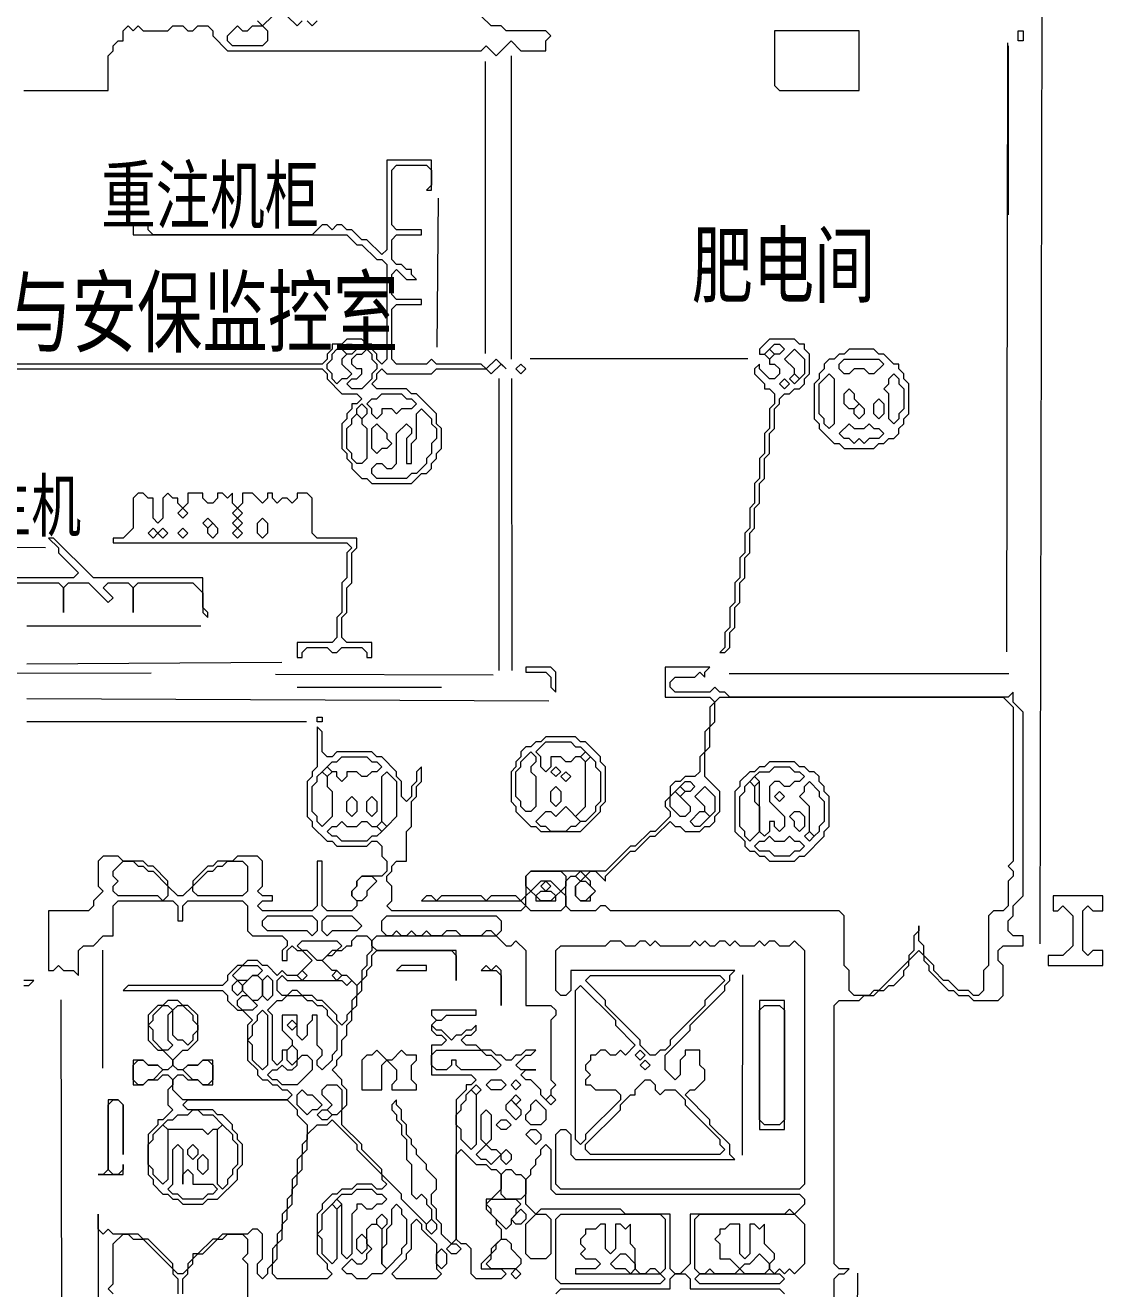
# Model space of a CAD drawing. Extents: x 10 to 1972, y 10 to 1395.
# Drawn here: x 1270.3 to 1487, y 802 to 1056.1 of the extents above; entities that cross this region are included whole.
import ezdxf

# ---------------------------------------------------------------- set-up
doc = ezdxf.new("R2010")
doc.units = 0
for name, color, linetype, lineweight in [('OCR_TEXT', 6, 'Continuous', 0), ('TRACE_CURVE', 6, 'Continuous', 0), ('TRACE_STRAIGHT', 5, 'Continuous', 0), ('TRACE_TEXT_SYMBOL', 6, 'Continuous', 0)]:
    doc.layers.add(name, color=color, linetype=linetype, lineweight=lineweight)
doc.styles.add('wqy-unicode', font='wqy-unicode.lff')

msp = doc.modelspace()

# ---------------------------------------------------------------- linework, layer by layer
at = {"layer": 'TRACE_CURVE', "color": 6}
for points in [[(1289, 1053), (1290, 1053), (1290, 1055), (1291, 1056), (1292, 1055), (1293, 1056), (1294, 1055), (1299, 1055), (1300, 1056), (1302, 1056), (1303, 1055), (1304, 1055), (1305, 1056), (1307, 1056), (1308, 1055), (1308, 1054), (1311, 1051), (1362, 1051), (1363, 1052), (1365, 1050), (1368, 1053), (1370, 1051), (1375, 1051), (1375, 1053), (1376, 1054), (1375, 1055), (1367, 1055), (1366, 1056), (1364, 1056), (1362, 1058)], [(1320, 1058), (1318, 1056), (1317, 1057)], [(1326, 1057), (1325, 1056), (1323, 1058)], [(1329, 1057), (1328, 1056), (1327, 1057)], [(1270, 1043), (1287, 1043), (1287, 1050), (1288, 1051), (1288, 1052), (1289, 1053)], [(1345, 1015), (1344, 1016), (1344, 1027), (1345, 1028), (1351, 1028), (1352, 1027), (1352, 1024), (1351, 1023), (1352, 1023), (1352, 1029), (1343, 1029), (1343, 1011), (1342, 1010), (1339, 1013), (1338, 1013), (1336, 1015), (1335, 1015), (1334, 1016), (1333, 1016), (1332, 1015), (1331, 1016), (1330, 1016), (1328, 1014), (1296, 1014), (1295, 1015), (1295, 1016), (1292, 1016), (1292, 1014), (1335, 1014), (1337, 1012), (1338, 1012), (1341, 1009), (1342, 1009), (1343, 1008), (1343, 989), (1342, 988), (1341, 989), (1341, 990), (1340, 991), (1340, 992), (1339, 992), (1338, 993), (1335, 993), (1334, 992), (1332, 992), (1332, 991), (1331, 990), (1331, 989), (1330, 988), (1240, 988)], [(1334, 976), (1334, 971), (1335, 970), (1335, 969), (1336, 968), (1336, 967), (1338, 965), (1339, 965), (1340, 964), (1348, 964), (1350, 966), (1351, 966), (1352, 967), (1352, 968), (1353, 969), (1353, 970), (1354, 971), (1354, 975), (1353, 976), (1353, 978), (1349, 982), (1348, 982), (1347, 983), (1341, 983), (1340, 984), (1341, 985), (1341, 986), (1342, 987), (1343, 986), (1352, 986), (1353, 987), (1363, 987), (1364, 986), (1366, 988), (1367, 987), (1365, 989), (1363, 987), (1362, 988), (1353, 988), (1352, 989), (1351, 988), (1345, 988), (1344, 989), (1344, 999), (1345, 1000), (1350, 1000), (1350, 1001), (1345, 1001), (1344, 1002), (1344, 1006), (1345, 1007), (1347, 1005), (1349, 1005), (1348, 1006), (1348, 1007), (1347, 1007), (1346, 1008), (1345, 1008), (1344, 1009), (1344, 1013), (1345, 1014), (1350, 1014), (1350, 1015), (1345, 1015)], [(1420, 993), (1418, 991), (1418, 990), (1419, 990), (1420, 989), (1420, 988), (1421, 988), (1422, 987), (1422, 986), (1421, 985), (1420, 985), (1418, 987), (1418, 988), (1417, 987), (1417, 986), (1419, 984), (1419, 983), (1420, 983), (1421, 982), (1421, 980), (1420, 979), (1420, 975), (1419, 974), (1419, 970), (1418, 969), (1418, 965), (1417, 964), (1417, 960), (1416, 959), (1416, 955), (1415, 954), (1415, 950), (1414, 949), (1414, 945), (1413, 944), (1413, 940), (1412, 939), (1412, 935), (1411, 934), (1411, 931), (1410, 930), (1411, 930), (1412, 931), (1412, 934), (1413, 935), (1413, 939), (1414, 940), (1414, 944), (1415, 945), (1415, 949), (1416, 950), (1416, 954), (1417, 955), (1417, 959), (1418, 960), (1418, 964), (1419, 965), (1419, 969), (1420, 970), (1420, 974), (1421, 975), (1421, 979), (1422, 980), (1422, 981)], [(1422, 981), (1423, 982), (1424, 982), (1425, 983), (1426, 983), (1427, 984), (1427, 985), (1428, 986), (1428, 990), (1427, 991), (1427, 992), (1426, 992), (1425, 993), (1420, 993)], [(1258, 987), (1330, 987), (1331, 986), (1331, 985), (1334, 982), (1337, 982), (1338, 981), (1337, 980), (1336, 980), (1336, 979), (1335, 978), (1335, 977), (1334, 976)], [(1399, 927), (1399, 921), (1408, 921), (1409, 920), (1408, 919), (1408, 915), (1407, 914), (1407, 910), (1406, 909), (1406, 906), (1405, 905), (1403, 905), (1402, 904), (1401, 904), (1400, 903), (1400, 901), (1399, 900), (1399, 899), (1400, 898), (1400, 897), (1397, 894), (1396, 894), (1393, 891), (1392, 891), (1387, 886), (1372, 886), (1371, 885), (1371, 881), (1370, 880), (1369, 881), (1364, 881), (1363, 880), (1362, 881), (1354, 881), (1353, 880), (1352, 881), (1351, 881), (1350, 880), (1370, 880), (1371, 879), (1370, 878), (1344, 878), (1343, 879), (1344, 880), (1344, 883), (1343, 884), (1343, 885), (1344, 886), (1344, 887), (1345, 888), (1347, 888), (1347, 894), (1348, 895), (1348, 900), (1349, 901), (1349, 903), (1350, 904), (1350, 907), (1349, 906), (1349, 904), (1348, 903), (1348, 901), (1347, 900), (1346, 901)], [(1466, 868), (1466, 870), (1467, 871), (1471, 871), (1471, 873), (1469, 873), (1468, 874), (1468, 876), (1469, 877), (1469, 879), (1471, 881), (1471, 918), (1469, 920), (1469, 922), (1468, 921), (1412, 921), (1411, 922), (1410, 922), (1409, 923), (1408, 922), (1401, 922), (1400, 923), (1400, 924), (1401, 925), (1405, 925), (1406, 926), (1407, 925), (1407, 926), (1408, 927), (1399, 927)], [(1409, 920), (1410, 921), (1467, 921), (1469, 919), (1469, 888), (1468, 887), (1469, 886), (1469, 885), (1468, 884), (1468, 879), (1467, 878), (1465, 878), (1464, 877), (1464, 867), (1463, 866), (1463, 862), (1462, 861), (1461, 861), (1460, 862), (1458, 862), (1456, 864), (1455, 864), (1453, 866), (1453, 867), (1451, 869), (1451, 871), (1450, 872), (1450, 875), (1450, 874), (1449, 873), (1449, 870), (1448, 869), (1448, 868), (1442, 862), (1441, 862), (1440, 861), (1437, 861), (1436, 862), (1436, 866), (1435, 867), (1435, 877), (1434, 878), (1388, 878), (1387, 879), (1386, 879), (1385, 878), (1380, 878), (1379, 879), (1379, 884), (1380, 885), (1381, 885), (1382, 884), (1381, 883), (1381, 881), (1382, 880), (1384, 880), (1384, 881), (1385, 882), (1384, 883), (1384, 884), (1383, 885), (1384, 886), (1385, 886), (1387, 884)], [(1387, 884), (1387, 885), (1392, 890), (1393, 890), (1396, 893), (1397, 893), (1400, 896), (1401, 895), (1402, 895), (1403, 894), (1406, 894), (1407, 895), (1408, 895), (1409, 896), (1409, 897), (1410, 898), (1410, 902), (1407, 905), (1407, 910), (1408, 911), (1408, 915), (1409, 916), (1409, 920)], [(1346, 901), (1346, 904), (1345, 905), (1345, 906), (1342, 909), (1341, 909), (1340, 910), (1333, 910), (1332, 909), (1331, 909), (1330, 910), (1330, 914), (1329, 915), (1329, 907), (1328, 906), (1328, 905), (1327, 904), (1327, 897), (1328, 896), (1328, 895), (1331, 892), (1332, 892), (1333, 891), (1339, 891), (1340, 892), (1341, 892), (1342, 891), (1342, 889), (1343, 888), (1343, 886), (1342, 885), (1338, 885), (1337, 884), (1337, 883), (1336, 882), (1336, 881), (1337, 880), (1337, 879), (1336, 878), (1331, 878), (1330, 879), (1330, 888), (1329, 888), (1329, 879), (1328, 878), (1318, 878), (1317, 879), (1318, 880), (1320, 880), (1320, 881), (1318, 881), (1317, 882), (1318, 883), (1318, 888), (1317, 889), (1313, 889), (1312, 888), (1309, 888), (1308, 887), (1307, 887), (1304, 884), (1304, 883), (1302, 881), (1301, 881)], [(1301, 881), (1299, 883), (1299, 884), (1296, 887), (1295, 887), (1294, 888), (1290, 888), (1289, 889), (1286, 889), (1285, 888), (1285, 883), (1286, 882), (1284, 880), (1284, 879), (1283, 878), (1275, 878), (1275, 866), (1276, 866), (1277, 867), (1278, 866), (1280, 866), (1281, 865), (1281, 870), (1282, 871), (1284, 871), (1286, 873), (1288, 873), (1288, 879), (1289, 880), (1300, 880), (1301, 879), (1301, 876), (1302, 876), (1302, 879), (1303, 880), (1314, 880), (1315, 879), (1315, 874), (1316, 873), (1322, 873), (1323, 872), (1323, 871), (1322, 870), (1322, 868), (1323, 868), (1323, 870), (1324, 871), (1325, 870), (1326, 870), (1328, 868), (1325, 865), (1323, 865), (1322, 866), (1321, 865), (1319, 867), (1318, 867), (1317, 868), (1315, 868), (1314, 867), (1313, 867), (1311, 865), (1311, 864), (1310, 863), (1291, 863)], [(1332, 846), (1333, 847), (1333, 848), (1334, 849), (1334, 852), (1335, 853), (1335, 855), (1336, 856), (1336, 858), (1337, 859), (1337, 861), (1338, 862), (1338, 864), (1339, 865), (1339, 866), (1340, 867), (1340, 869), (1341, 870), (1356, 870), (1357, 869), (1357, 864), (1357, 870), (1341, 870), (1340, 871), (1340, 872)], [(1340, 872), (1341, 873), (1365, 873), (1367, 871), (1368, 871), (1369, 872), (1371, 870), (1371, 859), (1376, 859), (1377, 858), (1377, 857), (1376, 856), (1376, 844), (1377, 843), (1376, 842), (1376, 841), (1375, 840), (1374, 841), (1374, 842), (1372, 844), (1371, 844), (1370, 845), (1371, 846), (1373, 846), (1370, 846), (1369, 847), (1371, 849), (1372, 849), (1373, 850), (1371, 850), (1370, 849), (1369, 849), (1368, 848), (1367, 848), (1366, 849), (1365, 849), (1364, 850), (1362, 850), (1361, 851), (1359, 851), (1358, 852), (1359, 853), (1360, 853), (1361, 854), (1361, 855), (1360, 854), (1359, 854), (1358, 853), (1357, 853), (1356, 852), (1354, 854), (1353, 854), (1352, 855), (1353, 856), (1354, 856), (1355, 857), (1361, 857), (1361, 858), (1352, 858), (1352, 857), (1353, 856), (1352, 855), (1352, 854), (1353, 853)], [(1387, 871), (1388, 872), (1390, 872), (1391, 871), (1393, 871), (1394, 872), (1395, 872), (1396, 871), (1397, 872), (1398, 871), (1404, 871), (1405, 872), (1406, 871), (1407, 872), (1408, 871), (1409, 871), (1410, 872), (1411, 872), (1412, 871), (1413, 872), (1414, 871), (1417, 871), (1418, 872), (1419, 871), (1420, 872), (1421, 872), (1422, 871), (1424, 871), (1425, 872), (1427, 870), (1427, 823), (1426, 822), (1378, 822), (1377, 823), (1377, 833), (1378, 834), (1379, 834), (1380, 833), (1380, 829), (1381, 828), (1413, 828), (1412, 829), (1412, 831), (1408, 835), (1408, 836), (1403, 841), (1404, 842), (1405, 842), (1407, 844), (1407, 846), (1406, 847), (1406, 850), (1403, 850), (1403, 849), (1402, 848), (1402, 845), (1401, 844), (1399, 846), (1399, 849), (1404, 854), (1404, 855), (1411, 862), (1411, 863), (1412, 864)], [(1412, 864), (1412, 865), (1413, 866), (1380, 866), (1380, 862), (1379, 861), (1378, 861), (1377, 862), (1377, 870), (1378, 871), (1387, 871)], [(1433, 746), (1433, 804), (1434, 805), (1435, 805), (1436, 806), (1434, 806), (1433, 807), (1433, 859), (1434, 860), (1438, 860), (1439, 861), (1441, 861), (1442, 862), (1443, 862), (1444, 863), (1445, 863), (1447, 865), (1447, 866), (1448, 867), (1448, 868), (1450, 870), (1451, 869), (1451, 868), (1452, 867), (1452, 866), (1456, 862), (1457, 862), (1458, 861), (1460, 861), (1461, 860), (1466, 860), (1467, 861), (1467, 867), (1466, 868)], [(1291, 863), (1290, 862), (1310, 862), (1311, 861), (1311, 860), (1313, 858), (1314, 858), (1316, 856), (1315, 855), (1315, 848), (1317, 846), (1317, 845), (1318, 844), (1319, 844), (1320, 843), (1321, 843), (1322, 842), (1323, 842), (1324, 841), (1323, 840), (1302, 840), (1300, 842), (1300, 844), (1301, 845), (1302, 845), (1303, 844), (1305, 844), (1306, 843), (1308, 843), (1308, 848), (1306, 848), (1305, 847), (1303, 847), (1302, 846), (1301, 846), (1300, 847), (1300, 848), (1302, 850), (1303, 850), (1305, 852), (1305, 857), (1303, 859), (1302, 859), (1301, 860), (1299, 860), (1298, 859), (1297, 859), (1295, 857), (1295, 852), (1297, 850), (1298, 850), (1300, 848), (1300, 847), (1299, 846), (1298, 846), (1297, 847), (1295, 847), (1294, 848), (1292, 848), (1292, 843), (1294, 843), (1295, 844), (1297, 844), (1298, 845)], [(1353, 853), (1354, 853), (1355, 852), (1354, 851), (1352, 851), (1352, 845), (1360, 845), (1361, 844), (1360, 843), (1359, 843), (1359, 842), (1357, 840), (1357, 812), (1356, 811), (1354, 813), (1354, 815), (1353, 816), (1353, 818), (1352, 819), (1352, 821), (1353, 822), (1353, 824), (1351, 826), (1351, 827), (1349, 829), (1349, 830), (1348, 831), (1348, 832), (1347, 833), (1347, 835), (1346, 836), (1346, 838), (1345, 839), (1345, 840), (1344, 839), (1344, 838), (1345, 837), (1345, 836), (1346, 835), (1346, 833), (1347, 832), (1347, 828), (1348, 827), (1348, 821), (1349, 820), (1350, 821), (1351, 820), (1351, 819), (1352, 818), (1352, 816), (1351, 815), (1346, 820), (1346, 821), (1342, 825), (1342, 826), (1338, 830), (1338, 831), (1334, 835), (1334, 838), (1335, 839), (1335, 842), (1334, 843), (1334, 844), (1332, 846)], [(1298, 845), (1299, 845), (1300, 844), (1300, 843), (1299, 842), (1299, 839), (1300, 838), (1298, 836), (1297, 836), (1297, 835), (1295, 833), (1295, 825), (1296, 824), (1296, 823), (1298, 821), (1299, 821), (1300, 820), (1301, 820), (1302, 819), (1306, 819), (1307, 820), (1309, 820), (1313, 824), (1313, 826), (1314, 827), (1314, 831), (1313, 832), (1313, 833), (1312, 834), (1312, 835), (1310, 837), (1309, 837), (1308, 838), (1303, 838), (1302, 839), (1303, 840), (1323, 840), (1325, 838), (1325, 837), (1327, 835), (1327, 832), (1326, 831), (1326, 829), (1325, 828), (1325, 825), (1324, 824), (1324, 821), (1323, 820), (1323, 818), (1322, 817), (1322, 814), (1321, 813), (1321, 811), (1320, 810), (1320, 807), (1319, 806), (1319, 805), (1318, 804), (1317, 805), (1317, 807), (1318, 808), (1318, 813), (1317, 814), (1316, 814)], [(1316, 814), (1315, 813), (1310, 813), (1309, 812), (1308, 812), (1305, 809), (1304, 809), (1304, 808), (1303, 807), (1303, 806), (1302, 805), (1301, 805), (1300, 806), (1300, 807), (1295, 812), (1294, 812), (1293, 813), (1288, 813), (1287, 814), (1286, 813), (1285, 814), (1285, 817), (1285, 796)], [(1288, 801), (1287, 802), (1288, 803), (1288, 811), (1290, 813), (1291, 813), (1292, 812), (1294, 812), (1300, 806), (1300, 805), (1301, 804), (1301, 801)], [(1302, 801), (1302, 804), (1303, 805), (1303, 806), (1304, 807), (1304, 808), (1305, 809), (1306, 809), (1309, 812), (1310, 812), (1311, 813), (1314, 813), (1315, 812), (1315, 809), (1314, 808), (1315, 807), (1315, 798)], [(1377, 801), (1378, 802), (1400, 802), (1400, 804)], [(1400, 804), (1401, 805), (1403, 805), (1404, 804), (1404, 802), (1422, 802), (1423, 801)]]:
    msp.add_lwpolyline(points, dxfattribs=at)
for points in [[(1313, 1056), (1314, 1055), (1315, 1055), (1316, 1056), (1318, 1056), (1319, 1055), (1319, 1053), (1318, 1052), (1312, 1052), (1311, 1053), (1311, 1054)], [(1334, 991), (1335, 992), (1336, 992), (1337, 991), (1336, 990), (1335, 990)], [(1420, 991), (1421, 992), (1422, 992), (1423, 991), (1422, 990), (1421, 990)], [(1332, 990), (1333, 991), (1334, 991), (1335, 990), (1334, 989), (1334, 988), (1336, 986), (1335, 985), (1334, 985), (1333, 984), (1332, 985), (1332, 986), (1331, 987), (1331, 988), (1332, 989)], [(1338, 990), (1339, 991), (1340, 990), (1340, 989), (1341, 988), (1341, 987), (1340, 986), (1340, 985), (1338, 983), (1336, 983), (1335, 984), (1336, 985), (1337, 985), (1338, 986), (1338, 987), (1337, 987), (1336, 988), (1336, 989), (1337, 990)], [(1419, 990), (1420, 991), (1421, 990), (1420, 989)], [(1425, 991), (1427, 989), (1427, 986), (1426, 985), (1425, 986), (1425, 987), (1423, 989)], [(1422, 984), (1423, 985), (1424, 984), (1423, 983)], [(1424, 985), (1425, 986), (1426, 985), (1425, 984)], [(1341, 981), (1342, 982), (1346, 982), (1347, 981), (1348, 981), (1349, 980), (1348, 979), (1346, 979), (1345, 978), (1344, 979), (1342, 979), (1342, 978), (1341, 977), (1340, 978), (1340, 979), (1339, 980), (1340, 981)], [(1337, 979), (1338, 980), (1339, 979), (1339, 978), (1338, 977), (1337, 978)], [(1349, 978), (1350, 979), (1352, 977), (1352, 976), (1353, 975), (1353, 973), (1352, 972), (1352, 970), (1351, 969), (1351, 968), (1349, 966), (1348, 966), (1347, 965), (1341, 965), (1340, 966), (1340, 967), (1341, 968), (1342, 968), (1343, 967), (1344, 967), (1345, 968), (1345, 974), (1347, 976), (1348, 975), (1348, 974), (1347, 973), (1347, 968), (1348, 968), (1348, 972), (1349, 973)], [(1336, 977), (1337, 978), (1338, 977), (1338, 976), (1339, 975), (1339, 969), (1338, 968), (1337, 968), (1336, 969), (1336, 970), (1335, 971), (1335, 975), (1336, 976)], [(1340, 975), (1341, 976), (1343, 974), (1343, 973), (1344, 972), (1343, 971), (1342, 971), (1341, 970), (1340, 971)], [(1333, 908), (1334, 909), (1339, 909), (1340, 908), (1341, 908), (1342, 907), (1341, 906), (1340, 906), (1339, 905), (1338, 905), (1337, 906), (1335, 906), (1335, 905), (1334, 904), (1333, 905), (1333, 906), (1332, 906), (1331, 907), (1332, 908)], [(1329, 905), (1330, 906), (1331, 905), (1331, 903), (1332, 902), (1332, 897), (1330, 895), (1329, 896), (1329, 897), (1328, 898), (1328, 903), (1329, 904)], [(1330, 906), (1331, 907), (1332, 906), (1331, 905)], [(1342, 905), (1343, 906), (1345, 904), (1345, 897), (1343, 895), (1342, 896)], [(1401, 902), (1402, 903), (1403, 902), (1402, 901)], [(1402, 903), (1403, 904), (1404, 904), (1405, 903), (1404, 902), (1403, 902)], [(1407, 903), (1409, 901), (1409, 898), (1408, 897), (1407, 898), (1407, 899), (1405, 901)], [(1335, 900), (1336, 901), (1337, 900), (1337, 898), (1336, 897), (1335, 898)], [(1339, 900), (1340, 901), (1341, 900), (1341, 898), (1340, 897), (1339, 898)], [(1400, 901), (1401, 902), (1404, 899), (1404, 898), (1403, 897), (1402, 897), (1400, 899)], [(1406, 898), (1407, 898), (1408, 897), (1406, 895), (1405, 895), (1404, 896)], [(1333, 895), (1334, 896), (1335, 895), (1337, 895), (1338, 896), (1339, 896), (1340, 895), (1341, 895), (1342, 894), (1341, 893), (1340, 893), (1339, 892), (1334, 892), (1333, 893), (1332, 893), (1331, 894), (1332, 895)], [(1341, 895), (1342, 896), (1343, 895), (1342, 894)], [(1290, 888), (1292, 888), (1293, 887), (1294, 887), (1295, 886), (1296, 886), (1299, 883), (1299, 881), (1298, 880), (1297, 881), (1289, 881), (1288, 882), (1288, 883), (1289, 884), (1288, 885), (1288, 886)], [(1310, 887), (1311, 888), (1314, 888), (1315, 887), (1315, 882), (1314, 881), (1305, 881), (1304, 882), (1304, 883), (1307, 886), (1308, 886), (1309, 887)], [(1337, 884), (1338, 885), (1340, 885), (1341, 884), (1339, 882), (1339, 881), (1338, 880), (1337, 880), (1336, 881), (1336, 882), (1337, 883)], [(1371, 885), (1372, 886), (1378, 886), (1379, 885), (1379, 883), (1378, 882), (1376, 884), (1374, 884), (1372, 882), (1371, 883)], [(1381, 885), (1382, 886), (1383, 885), (1382, 884)], [(1371, 881), (1372, 882), (1373, 881), (1373, 880), (1377, 880), (1377, 881), (1378, 882), (1379, 881), (1379, 879), (1378, 878), (1372, 878), (1371, 879)], [(1373, 881), (1374, 882), (1376, 882), (1377, 881), (1376, 880), (1374, 880)], [(1374, 883), (1375, 884), (1376, 883), (1375, 882)], [(1381, 883), (1382, 884), (1383, 884), (1385, 882), (1383, 880), (1382, 880), (1381, 881)], [(1318, 876), (1319, 877), (1328, 877), (1329, 876), (1329, 874), (1328, 873), (1327, 874), (1319, 874), (1318, 875)], [(1330, 876), (1331, 877), (1336, 877), (1338, 875), (1337, 874), (1332, 874), (1331, 873), (1330, 874)], [(1342, 876), (1343, 877), (1365, 877), (1366, 876), (1366, 874), (1365, 873), (1364, 874), (1363, 874), (1362, 873), (1358, 873), (1357, 874), (1355, 874), (1354, 873), (1352, 873), (1351, 874), (1350, 873), (1349, 873), (1348, 874), (1347, 873), (1346, 873), (1345, 874), (1344, 873), (1343, 873), (1342, 874)], [(1325, 871), (1326, 872), (1333, 872), (1334, 871), (1333, 870), (1332, 870), (1330, 868), (1329, 868), (1327, 870), (1326, 870)], [(1336, 872), (1337, 873), (1339, 873), (1340, 872), (1340, 870), (1339, 869), (1339, 867), (1338, 866), (1338, 864), (1337, 863), (1335, 865), (1334, 865), (1333, 866), (1332, 866), (1330, 868), (1331, 869), (1332, 869), (1333, 870), (1334, 870), (1335, 871), (1336, 871)], [(1314, 867), (1317, 867), (1318, 866), (1317, 865), (1316, 865), (1315, 864), (1313, 864), (1312, 865)], [(1316, 865), (1317, 865), (1318, 864), (1318, 861), (1317, 860), (1316, 860), (1314, 862), (1314, 863)], [(1318, 864), (1319, 865), (1320, 864), (1320, 861), (1319, 860), (1318, 861)], [(1321, 864), (1322, 865), (1323, 864), (1334, 864), (1335, 863), (1336, 864), (1337, 863), (1337, 861), (1336, 860), (1336, 858), (1335, 857), (1335, 856), (1334, 855), (1333, 856), (1333, 857), (1330, 860), (1329, 860), (1328, 861), (1326, 861), (1325, 862), (1324, 862), (1323, 861), (1322, 861), (1321, 862)], [(1325, 865), (1326, 866), (1327, 865), (1326, 864)], [(1332, 865), (1333, 866), (1334, 865), (1333, 864)], [(1383, 864), (1384, 865), (1410, 865), (1411, 864), (1407, 860), (1407, 859), (1400, 852), (1400, 851), (1399, 850), (1398, 850), (1397, 849), (1396, 849), (1394, 851), (1394, 852), (1387, 859), (1387, 860)], [(1312, 863), (1313, 864), (1314, 863), (1314, 862), (1313, 861), (1312, 862)], [(1381, 862), (1382, 863), (1389, 856), (1389, 855), (1393, 851), (1391, 849), (1390, 850), (1389, 849), (1388, 849), (1387, 850), (1386, 850), (1385, 849), (1384, 849), (1384, 848), (1383, 847), (1383, 846), (1384, 845), (1383, 844), (1383, 843), (1384, 843), (1385, 842), (1389, 842), (1390, 841), (1390, 840), (1383, 833), (1383, 832), (1382, 831), (1381, 832)], [(1298, 859), (1299, 859), (1300, 858), (1299, 857), (1299, 852), (1300, 851), (1299, 850), (1298, 850), (1296, 852), (1296, 854), (1295, 855), (1296, 856), (1296, 857)], [(1300, 858), (1301, 859), (1302, 859), (1304, 857), (1304, 856), (1305, 855), (1305, 854), (1304, 853), (1304, 852), (1303, 851), (1302, 852), (1301, 852), (1300, 853)], [(1313, 860), (1314, 861), (1315, 861), (1317, 859), (1316, 858), (1314, 858), (1313, 859)], [(1322, 860), (1323, 861), (1326, 861), (1327, 860), (1328, 860), (1329, 859), (1330, 859), (1331, 858), (1331, 857), (1333, 855), (1333, 850), (1332, 849), (1332, 848), (1330, 846), (1329, 847), (1329, 848), (1330, 849), (1330, 850), (1329, 851), (1329, 857), (1328, 857), (1328, 856), (1327, 855), (1327, 853), (1326, 852), (1325, 853), (1325, 857), (1322, 857), (1322, 854), (1324, 852), (1324, 851), (1323, 850), (1322, 850), (1322, 848), (1321, 847), (1320, 848), (1320, 857), (1319, 858), (1321, 860)], [(1317, 857), (1318, 858), (1319, 857), (1319, 847), (1318, 846), (1316, 848), (1316, 851), (1315, 852), (1316, 853), (1316, 855), (1317, 856)], [(1323, 855), (1324, 856), (1325, 855), (1324, 854)], [(1325, 848), (1326, 849), (1327, 849), (1328, 848), (1328, 846), (1325, 843), (1322, 843), (1321, 844), (1320, 844), (1319, 845), (1320, 846), (1321, 846), (1322, 847), (1323, 846), (1324, 846), (1325, 847)], [(1323, 850), (1324, 851), (1325, 850), (1325, 848), (1324, 847), (1323, 848)], [(1352, 849), (1353, 850), (1362, 850), (1363, 849), (1364, 849), (1366, 847), (1365, 846), (1358, 846), (1357, 847), (1357, 848), (1356, 848), (1356, 847), (1355, 846), (1353, 846), (1352, 847)], [(1393, 849), (1394, 850), (1395, 849), (1394, 848)], [(1292, 847), (1293, 848), (1294, 848), (1295, 847), (1297, 847), (1298, 846), (1296, 844), (1295, 844), (1294, 843), (1293, 843), (1292, 844)], [(1305, 847), (1306, 848), (1307, 848), (1308, 847), (1308, 844), (1307, 843), (1306, 843), (1305, 844), (1304, 844), (1302, 846), (1303, 847)], [(1394, 847), (1395, 848), (1396, 847), (1395, 846)], [(1363, 843), (1364, 844), (1366, 844), (1367, 843), (1366, 842), (1364, 842)], [(1368, 843), (1369, 844), (1370, 843), (1369, 842)], [(1395, 844), (1396, 844), (1397, 843), (1397, 842), (1398, 841), (1399, 842), (1401, 842), (1403, 840), (1403, 839), (1410, 832), (1410, 831), (1411, 830), (1410, 829), (1384, 829), (1383, 830), (1383, 831), (1390, 838), (1390, 839), (1392, 841), (1393, 841), (1393, 842)], [(1325, 841), (1326, 842), (1327, 841), (1328, 841), (1330, 839), (1329, 838), (1328, 838), (1327, 837), (1325, 839)], [(1330, 842), (1331, 843), (1333, 843), (1334, 842), (1334, 838), (1333, 837), (1332, 837), (1331, 838), (1332, 839), (1330, 841)], [(1359, 841), (1360, 842), (1361, 841), (1361, 831), (1360, 830), (1358, 832), (1358, 834), (1357, 835), (1357, 837), (1358, 838), (1358, 839), (1359, 840)], [(1360, 842), (1361, 843), (1362, 842), (1361, 841)], [(1367, 839), (1368, 840), (1370, 838), (1370, 837), (1369, 836), (1367, 838)], [(1368, 840), (1369, 841), (1370, 840), (1369, 839)], [(1372, 839), (1373, 840), (1375, 838), (1375, 836), (1374, 835), (1372, 835), (1371, 836), (1371, 837), (1372, 838)], [(1375, 840), (1376, 841), (1377, 840), (1376, 839)], [(1303, 837), (1304, 838), (1305, 838), (1306, 837), (1308, 837), (1310, 835), (1309, 834), (1308, 834), (1307, 833), (1306, 834), (1299, 834), (1298, 835), (1299, 836), (1300, 836), (1301, 837)], [(1329, 837), (1330, 838), (1331, 838), (1332, 837), (1331, 836), (1330, 836)], [(1362, 837), (1363, 838), (1364, 837), (1364, 832), (1363, 831), (1362, 832)], [(1298, 835), (1299, 834), (1299, 824), (1298, 823), (1296, 825), (1296, 826), (1295, 827), (1295, 831), (1296, 832), (1296, 833)], [(1309, 834), (1310, 835), (1312, 833), (1312, 832), (1313, 831), (1313, 827), (1312, 826), (1312, 825), (1311, 824), (1311, 823), (1310, 822), (1309, 823)], [(1331, 835), (1332, 836), (1337, 831), (1337, 830), (1342, 825), (1342, 824), (1343, 823), (1342, 822), (1341, 822), (1340, 823), (1337, 823), (1336, 822), (1334, 822), (1333, 821), (1332, 821), (1330, 819), (1330, 818), (1329, 817), (1329, 809), (1331, 807), (1331, 806), (1332, 805), (1331, 804), (1321, 804), (1320, 805), (1320, 807), (1321, 808), (1321, 811), (1322, 812), (1322, 815), (1323, 816), (1323, 818), (1324, 819), (1324, 822), (1325, 823), (1325, 825), (1326, 826), (1326, 829), (1327, 830), (1327, 833), (1329, 835)], [(1365, 835), (1366, 836), (1367, 836), (1368, 835), (1367, 834), (1366, 834)], [(1371, 833), (1372, 834), (1373, 834), (1374, 833), (1374, 832), (1373, 831)], [(1300, 830), (1301, 831), (1302, 830), (1302, 823), (1302, 825), (1303, 826), (1304, 825), (1304, 823), (1308, 823), (1309, 822), (1308, 821), (1307, 821), (1306, 820), (1302, 820), (1301, 821), (1300, 821), (1299, 822), (1300, 823)], [(1303, 830), (1304, 831), (1305, 830), (1305, 829), (1304, 828), (1303, 829)], [(1305, 828), (1306, 829), (1307, 828), (1307, 826), (1306, 825), (1305, 826)], [(1357, 829), (1358, 830), (1361, 827), (1363, 827), (1364, 826), (1365, 826), (1366, 825), (1366, 822), (1364, 820), (1363, 820), (1363, 818), (1365, 816), (1365, 815), (1366, 814), (1366, 812), (1364, 810), (1364, 809), (1362, 807), (1362, 806), (1366, 806), (1367, 805), (1366, 804), (1361, 804), (1360, 805), (1360, 810), (1359, 811), (1358, 811), (1357, 812)], [(1363, 831), (1364, 830), (1365, 830), (1366, 829), (1364, 827), (1363, 828), (1362, 828), (1361, 829)], [(1366, 829), (1367, 830), (1368, 829), (1368, 828), (1367, 827), (1366, 828)], [(1374, 830), (1375, 831), (1376, 830), (1376, 822), (1377, 821), (1426, 821), (1427, 820), (1427, 819), (1425, 817), (1424, 818), (1423, 817), (1404, 817), (1404, 807), (1402, 805), (1401, 805), (1400, 806), (1400, 817), (1391, 817), (1390, 818), (1374, 818), (1373, 817), (1371, 819), (1371, 824), (1372, 825), (1372, 826), (1373, 827), (1373, 828), (1374, 829)], [(1366, 825), (1367, 826), (1368, 826), (1369, 825), (1370, 825), (1371, 824), (1371, 821), (1370, 820), (1367, 820), (1366, 821)], [(1336, 821), (1337, 822), (1340, 822), (1341, 821), (1342, 821), (1343, 820), (1342, 819), (1341, 819), (1340, 818), (1339, 818), (1338, 819), (1337, 819), (1337, 818), (1336, 817), (1336, 809), (1335, 808), (1334, 809), (1334, 819), (1333, 820), (1334, 821)], [(1332, 819), (1333, 818), (1333, 808), (1332, 807), (1330, 809), (1330, 812), (1329, 813), (1330, 814), (1330, 817)], [(1332, 819), (1333, 820), (1334, 819), (1333, 818)], [(1344, 818), (1345, 819), (1346, 818), (1346, 817), (1347, 816), (1347, 811), (1346, 810), (1346, 809), (1343, 806), (1342, 807), (1342, 810), (1343, 811), (1343, 814), (1344, 815)], [(1363, 819), (1364, 820), (1369, 820), (1370, 819), (1369, 818), (1369, 817), (1368, 816), (1368, 815), (1367, 814), (1364, 817), (1364, 818)], [(1341, 816), (1342, 817), (1343, 816), (1343, 815), (1342, 814), (1341, 815)], [(1348, 815), (1349, 816), (1350, 815), (1350, 814), (1353, 811), (1353, 806), (1354, 805), (1353, 804), (1345, 804), (1344, 805), (1347, 808), (1347, 809), (1348, 810)], [(1351, 815), (1352, 816), (1353, 815), (1353, 814), (1352, 813), (1351, 814)], [(1370, 818), (1371, 817), (1371, 816), (1370, 815), (1369, 815), (1368, 816)], [(1373, 817), (1375, 817), (1376, 816), (1376, 809), (1375, 808), (1372, 808), (1371, 809), (1371, 815)], [(1377, 816), (1378, 817), (1398, 817), (1399, 816), (1399, 806), (1398, 805), (1397, 806), (1396, 806), (1395, 805), (1394, 805), (1393, 806), (1393, 810), (1392, 811), (1392, 815), (1391, 814), (1390, 815), (1389, 815), (1389, 810), (1388, 809), (1387, 810), (1387, 815), (1386, 815), (1385, 814), (1383, 814), (1383, 813), (1382, 812), (1382, 811), (1383, 810), (1382, 809), (1383, 808), (1385, 808), (1386, 807), (1385, 806), (1381, 806), (1381, 805), (1398, 805), (1399, 804), (1398, 803), (1378, 803), (1377, 804)], [(1405, 816), (1406, 817), (1425, 817), (1427, 815), (1427, 807), (1425, 805), (1424, 806), (1423, 805), (1422, 806), (1421, 805), (1420, 806), (1420, 807), (1421, 808), (1421, 809), (1419, 811), (1419, 815), (1418, 814), (1417, 815), (1416, 815), (1416, 809), (1415, 808), (1414, 809), (1414, 815), (1412, 815), (1411, 814), (1410, 814), (1410, 813), (1409, 812), (1410, 811), (1410, 808), (1412, 808), (1414, 806), (1413, 805), (1409, 805), (1408, 806), (1407, 805), (1406, 805), (1405, 806)], [(1339, 814), (1340, 815), (1341, 815), (1342, 814), (1342, 807), (1343, 806), (1342, 805), (1340, 805), (1339, 804), (1337, 804), (1336, 805), (1335, 805), (1334, 806), (1336, 808), (1337, 807), (1338, 807), (1339, 808), (1339, 809), (1340, 810), (1339, 811)], [(1337, 812), (1338, 813), (1339, 812), (1339, 810), (1338, 809), (1337, 810)], [(1355, 810), (1356, 811), (1357, 811), (1358, 810), (1357, 809), (1356, 809)], [(1365, 811), (1366, 812), (1367, 812), (1368, 811), (1368, 810), (1370, 808), (1370, 807), (1369, 806), (1364, 806), (1363, 807), (1364, 808), (1364, 809), (1365, 810)], [(1353, 809), (1354, 810), (1355, 809), (1355, 807), (1354, 806), (1353, 807)], [(1390, 809), (1391, 809), (1393, 807), (1393, 806), (1392, 805), (1391, 806), (1389, 806), (1388, 807)], [(1418, 809), (1420, 807), (1420, 806), (1419, 805), (1415, 805), (1414, 806), (1415, 807), (1416, 807)], [(1368, 805), (1369, 806), (1370, 805), (1369, 804)], [(1405, 804), (1406, 805), (1422, 805), (1423, 804), (1422, 803), (1406, 803)]]:
    msp.add_lwpolyline(points, close=True, dxfattribs=at)
at = {"layer": 'TRACE_STRAIGHT', "color": 5}
for p, q in [((1474.44, 871.38), (1474.8, 1058.87)), ((1467.7, 930.12), (1467.92, 1052.63)), ((1368, 1050), (1368, 989)), ((1468, 1052), (1468, 1018)), ((1362.87, 990.12), (1362.87, 1048.88)), ((1353.13, 991.37), (1353.39, 1021.38)), ((1371.88, 989.13), (1415.62, 989.13)), ((1365.6, 926.38), (1365.64, 985.12)), ((1368.11, 985.12), (1368.15, 926.38)), ((1243.12, 951.17), (1274.37, 951.11)), ((1270.62, 935.31), (1305.63, 935.33)), ((1270.62, 927.72), (1321.88, 928.01)), ((1243.12, 925.74), (1295.63, 925.86)), ((1320.63, 925.62), (1364.38, 925.48)), ((1411.88, 925.77), (1468.13, 925.74)), ((1325, 923), (1354, 923)), ((1270.62, 920.69), (1375.63, 920.24)), ((1270.62, 916.12), (1326.88, 916.12)), ((1285.89, 846.37), (1285.9, 870.13)), ((1414.56, 828.87), (1414.65, 865.13)), ((1277.46, 860.13), (1277.59, 796.13)), ((1437.29, 747.62), (1437.75, 805.14))]:
    msp.add_line(p, q, dxfattribs=at)
at = {"layer": 'TRACE_TEXT_SYMBOL', "color": 6}
for points in [[(1421, 1055), (1421, 1044), (1422, 1043), (1438, 1043), (1438, 1055)], [(1470, 1055), (1471, 1055), (1471, 1053), (1470, 1053)], [(1436, 991), (1435, 990), (1434, 990), (1433, 989), (1432, 989), (1431, 988), (1431, 987), (1430, 986), (1430, 985), (1429, 984), (1429, 977), (1430, 976), (1430, 975), (1433, 972), (1434, 972), (1435, 971), (1441, 971), (1442, 972), (1443, 972), (1444, 973), (1445, 973), (1446, 974), (1446, 975), (1447, 976), (1447, 977), (1448, 978), (1448, 984), (1447, 985), (1447, 986), (1446, 987), (1446, 988), (1445, 988), (1443, 990), (1442, 990), (1441, 991)], [(1434, 988), (1435, 989), (1442, 989), (1443, 988), (1441, 986), (1440, 986), (1439, 987), (1437, 987), (1436, 986), (1435, 986), (1434, 987)], [(1370, 988), (1369, 987), (1370, 986), (1371, 987)], [(1432, 986), (1433, 985), (1433, 976), (1432, 975), (1431, 976), (1431, 977), (1430, 978), (1430, 984)], [(1444, 985), (1445, 986), (1446, 985), (1446, 984), (1447, 983), (1447, 979), (1446, 978), (1446, 977), (1445, 976), (1444, 977), (1444, 982), (1443, 983), (1444, 984)], [(1435, 982), (1436, 983), (1437, 982), (1437, 981), (1438, 980), (1437, 979), (1436, 979), (1435, 980)], [(1441, 980), (1442, 981), (1443, 980), (1443, 978), (1442, 977), (1441, 978)], [(1437, 979), (1438, 980), (1439, 979), (1439, 978), (1438, 977), (1437, 978)], [(1436, 976), (1437, 975), (1439, 975), (1440, 976), (1441, 975), (1442, 975), (1443, 974), (1442, 973), (1440, 973), (1439, 972), (1438, 973), (1437, 972), (1436, 973), (1435, 973), (1434, 974)], [(1301, 958), (1302, 959), (1303, 958), (1302, 957)], [(1312, 958), (1313, 959), (1314, 958), (1313, 957)], [(1306, 956), (1307, 957), (1308, 956), (1307, 955)], [(1307, 955), (1308, 956), (1309, 955), (1309, 954), (1308, 953), (1307, 954)], [(1312, 956), (1313, 957), (1314, 956), (1313, 955)], [(1317, 956), (1318, 957), (1319, 956), (1319, 954), (1318, 953), (1317, 954)], [(1295, 954), (1296, 955), (1297, 954), (1296, 953)], [(1297, 954), (1298, 955), (1299, 954), (1298, 953)], [(1301, 954), (1302, 955), (1303, 954), (1302, 953)], [(1312, 954), (1313, 955), (1314, 954), (1313, 953)], [(1371, 927), (1371, 926), (1375, 926), (1376, 925), (1376, 923), (1377, 922), (1377, 926), (1376, 927)], [(1329, 917), (1330, 917), (1330, 916), (1329, 916)], [(1375, 913), (1374, 912), (1373, 912), (1372, 911), (1371, 911), (1370, 910), (1370, 909), (1369, 908), (1369, 907), (1368, 906), (1368, 900), (1369, 899), (1369, 898), (1372, 895), (1373, 895), (1374, 894), (1382, 894), (1386, 898), (1386, 899), (1387, 900), (1387, 907), (1386, 908), (1386, 909), (1383, 912), (1382, 912), (1381, 913)], [(1372, 910), (1373, 909), (1373, 908), (1372, 907), (1372, 906), (1373, 905), (1373, 899), (1372, 898), (1371, 898), (1370, 899), (1370, 900), (1369, 901), (1369, 906), (1370, 907), (1370, 908)], [(1375, 912), (1380, 912), (1381, 911), (1382, 911), (1383, 910), (1382, 909), (1381, 909), (1380, 908), (1379, 908), (1378, 909), (1376, 909), (1376, 907), (1375, 906), (1374, 907), (1374, 909), (1373, 910)], [(1382, 909), (1383, 910), (1384, 909), (1383, 908)], [(1383, 908), (1384, 909), (1385, 908), (1385, 907), (1386, 906), (1386, 900), (1385, 899), (1385, 898), (1383, 896), (1382, 896), (1381, 897), (1383, 899)], [(1420, 908), (1419, 907), (1418, 907), (1417, 906), (1416, 906), (1414, 904), (1414, 903), (1413, 902), (1413, 894), (1415, 892), (1415, 891), (1416, 890), (1417, 890), (1418, 889), (1419, 889), (1420, 888), (1425, 888), (1426, 889), (1427, 889), (1431, 893), (1431, 894), (1432, 895), (1432, 901), (1431, 902), (1431, 903), (1430, 904), (1430, 905), (1429, 906), (1428, 906), (1427, 907), (1426, 907), (1425, 908)], [(1376, 906), (1377, 907), (1378, 906), (1377, 905)], [(1378, 905), (1379, 906), (1380, 905), (1379, 904)], [(1416, 904), (1417, 905), (1418, 904), (1417, 903)], [(1420, 906), (1421, 907), (1424, 907), (1425, 906), (1426, 906), (1427, 905), (1426, 904), (1425, 904), (1424, 903), (1423, 903), (1422, 904), (1421, 904), (1420, 903), (1420, 900), (1423, 897), (1423, 895), (1422, 894), (1421, 895), (1421, 896), (1420, 896), (1420, 894), (1419, 893), (1418, 894), (1418, 904), (1417, 905), (1418, 906)], [(1376, 902), (1377, 903), (1378, 902), (1378, 900), (1377, 899), (1376, 900)], [(1415, 903), (1416, 904), (1417, 903), (1417, 900), (1418, 899), (1418, 894), (1416, 892), (1415, 893), (1415, 894), (1414, 895), (1414, 901), (1415, 902)], [(1427, 903), (1428, 904), (1430, 902), (1430, 901), (1431, 900), (1431, 896), (1430, 895), (1430, 894), (1429, 893), (1428, 894), (1428, 899), (1426, 901), (1427, 902)], [(1421, 901), (1422, 902), (1423, 901), (1422, 900)], [(1379, 899), (1382, 896), (1381, 895), (1380, 895), (1379, 894), (1376, 894), (1375, 895), (1374, 895), (1373, 896), (1375, 898), (1376, 898), (1377, 897)], [(1424, 897), (1425, 898), (1426, 898), (1427, 897), (1427, 895), (1426, 894), (1425, 895), (1425, 896)], [(1419, 892), (1420, 893), (1421, 892), (1423, 892), (1424, 893), (1425, 892), (1426, 892), (1427, 891), (1426, 890), (1425, 890), (1424, 889), (1421, 889), (1420, 890), (1418, 890), (1417, 891), (1418, 892)], [(1427, 893), (1428, 894), (1429, 893), (1428, 892)], [(1477, 881), (1477, 878), (1478, 878), (1479, 879), (1481, 877), (1481, 871), (1479, 869), (1476, 869), (1476, 867), (1487, 867), (1487, 870), (1485, 870), (1484, 869), (1483, 870), (1483, 878), (1484, 879), (1485, 878), (1487, 878), (1487, 881)], [(1346, 867), (1345, 866), (1351, 866), (1351, 867)], [(1363, 867), (1362, 866), (1365, 866), (1366, 865), (1366, 859), (1366, 866), (1365, 867), (1364, 866)], [(1418, 860), (1418, 834), (1423, 834), (1423, 860)], [(1418, 858), (1419, 859), (1422, 859), (1423, 858), (1423, 836), (1422, 835), (1419, 835), (1418, 836)], [(1341, 850), (1340, 849), (1339, 849), (1338, 848), (1338, 842), (1342, 842), (1342, 847), (1343, 848), (1345, 846), (1345, 844), (1344, 843), (1344, 842), (1349, 842), (1349, 843), (1348, 844), (1348, 847), (1349, 848), (1349, 849), (1347, 849), (1346, 850), (1344, 848), (1343, 848)], [(1287, 840), (1287, 826), (1286, 825), (1285, 825), (1290, 825), (1290, 827), (1290, 826), (1289, 825), (1288, 825), (1287, 826), (1287, 839), (1288, 840), (1289, 840), (1290, 839), (1290, 829), (1290, 839), (1289, 840)]]:
    msp.add_lwpolyline(points, close=True, dxfattribs=at)
for points in [[(1293, 962), (1292, 961), (1292, 955), (1290, 953), (1288, 953), (1288, 952), (1335, 952), (1336, 951), (1335, 950), (1335, 945), (1334, 944), (1334, 938), (1333, 937), (1333, 933), (1332, 932), (1325, 932), (1325, 929), (1326, 929), (1326, 930), (1327, 931), (1331, 931), (1332, 930), (1333, 930), (1334, 931), (1338, 931), (1339, 930), (1339, 929), (1340, 929), (1340, 932), (1335, 932), (1334, 933), (1334, 937), (1335, 938), (1335, 943), (1336, 944), (1336, 950), (1337, 951), (1337, 953), (1329, 953), (1328, 954), (1328, 961), (1327, 962), (1325, 962), (1325, 961), (1324, 960), (1323, 961), (1322, 961), (1321, 960), (1320, 961), (1320, 962), (1319, 962), (1319, 961), (1318, 960), (1316, 962), (1314, 962), (1314, 960), (1313, 959), (1312, 960), (1312, 962), (1311, 961), (1310, 962), (1309, 962), (1309, 961), (1308, 960)], [(1308, 960), (1307, 960), (1306, 961), (1306, 962), (1303, 962), (1303, 960), (1302, 959), (1301, 960), (1301, 961), (1300, 961), (1299, 962), (1298, 961), (1298, 957), (1297, 956), (1296, 957), (1296, 961), (1295, 961), (1294, 962), (1293, 962)], [(1265, 944), (1277, 944), (1278, 943), (1278, 938), (1278, 943), (1279, 944), (1283, 944), (1287, 940), (1288, 941), (1286, 943), (1287, 944), (1291, 944), (1292, 943), (1292, 938), (1292, 943), (1293, 944), (1304, 944), (1306, 942), (1306, 938), (1307, 937), (1307, 938), (1306, 939), (1306, 945), (1284, 945), (1276, 953), (1275, 953), (1277, 951), (1277, 950), (1281, 946), (1280, 945), (1264, 945)], [(1270, 863), (1271, 863), (1272, 864), (1270, 864)]]:
    msp.add_lwpolyline(points, dxfattribs=at)

# ---------------------------------------------------------------- texts
at = {"layer": 'OCR_TEXT', "color": 6, "style": 'wqy-unicode', "width": 0.72}
for s, height, p in [('重注机柜', 11.17, (1285.56, 1016.4)), ('肥电间', 12.544, (1404.32, 1001.64)), ('消防控制室与安保监控室', 13.3858, (1200.76, 991.76)), ('波表带主机及广银主机', 10.236, (1181.04, 954.4))]:
    msp.add_text(s, height=height, dxfattribs=at).set_placement(p)

doc.saveas('drawing.dxf')
